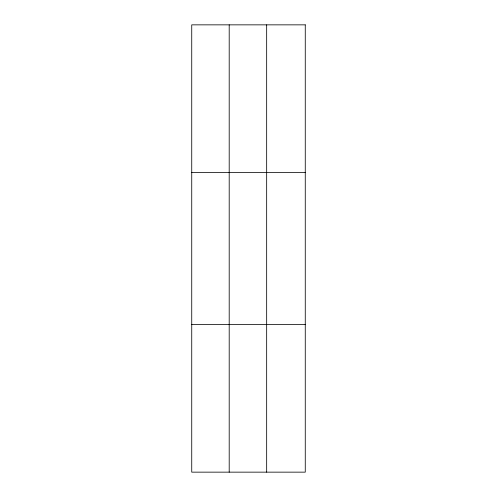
<?xml version="1.0" encoding="UTF-8"?>
<svg xmlns="http://www.w3.org/2000/svg" width="497" height="497" viewBox="0 0 497 497"><rect width="100%" height="100%" fill="white"/><g stroke="black" fill="none" stroke-linecap="round" stroke-linejoin="round"><path stroke-width="0.75" d="M229.198 472.15L229.198 24.85M266.665 472.15L266.665 24.85M191.736 172.459L305.264 172.459M191.736 324.541L305.264 324.541M305.264 24.85L305.264 472.15L191.736 472.15L191.736 24.85L305.264 24.85"/></g></svg>
